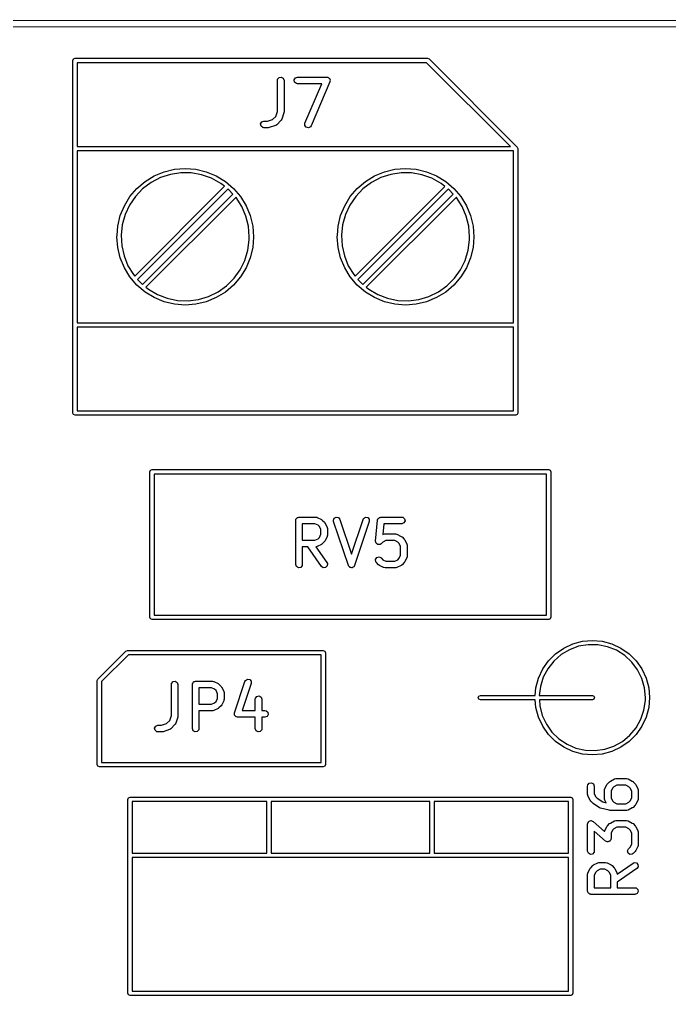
# Model space of a CAD drawing. Extents: x 10 to 287, y -200 to -10.
# Drawn here: x 95.7 to 110.45, y -58.83 to -36.68 of the extents above; entities that cross this region are included whole.
import ezdxf

# ---------------------------------------------------------------- set-up
doc = ezdxf.new("R2010")
doc.units = 0
doc.layers.add('BLACK', color=7, linetype='CONTINUOUS')

msp = doc.modelspace()

# ---------------------------------------------------------------- linework, layer by layer
at = {"layer": 'BLACK', "linetype": 'CONTINUOUS'}
for p, q in [((33.4913, -36.6809), (206.846, -36.7288)), ((206.771, -36.8788), (33.5663, -36.8309)), ((96.915, -37.611), (96.9296, -37.5757)), ((96.915, -45.611), (96.915, -37.611)), ((96.9296, -37.5757), (96.965, -37.561)), ((96.965, -37.561), (104.965, -37.561)), ((104.965, -37.561), (105, -37.5757)), ((105, -37.5757), (107, -39.5757)), ((97.015, -37.661), (97.015, -39.561)), ((104.944, -37.661), (97.015, -37.661)), ((106.844, -39.561), (104.944, -37.661)), ((101.557, -38.0634), (101.561, -38.0378)), ((101.557, -38.7655), (101.557, -38.0634)), ((101.561, -38.0378), (101.594, -37.9985)), ((101.594, -37.9985), (101.645, -37.9896)), ((101.645, -37.9896), (101.689, -38.0152)), ((101.689, -38.0152), (101.707, -38.0634)), ((101.707, -38.0634), (101.707, -38.7777)), ((101.939, -38.0504), (101.964, -38.006)), ((101.948, -38.1009), (101.939, -38.0504)), ((101.964, -38.006), (102.013, -37.9884)), ((102.013, -37.9884), (102.679, -37.9884)), ((102.748, -38.093), (102.32, -39.093)), ((102.679, -37.9884), (102.705, -37.9929)), ((102.705, -37.9929), (102.712, -37.9986)), ((102.712, -37.9986), (102.72, -38.0007)), ((102.72, -38.0007), (102.731, -38.0147)), ((102.731, -38.0147), (102.744, -38.0259)), ((102.744, -38.0259), (102.746, -38.0346)), ((102.746, -38.0346), (102.751, -38.0417)), ((102.749, -38.0841), (102.748, -38.093)), ((102.753, -38.0764), (102.749, -38.0841)), ((102.751, -38.0417), (102.75, -38.0592)), ((102.75, -38.0592), (102.753, -38.0764)), ((101.987, -38.1339), (101.948, -38.1009)), ((102.013, -38.1384), (101.987, -38.1339)), ((102.566, -38.1384), (102.013, -38.1384)), ((102.182, -39.0339), (102.566, -38.1384)), ((101.334, -38.9884), (101.448, -38.9503)), ((101.448, -38.9503), (101.518, -38.8801)), ((101.518, -38.8801), (101.557, -38.7655)), ((101.637, -38.9736), (101.542, -39.0688)), ((101.639, -38.9695), (101.637, -38.9736)), ((101.643, -38.9672), (101.639, -38.9695)), ((101.655, -38.9443), (101.643, -38.9672)), ((101.703, -38.8014), (101.655, -38.9443)), ((101.707, -38.7777), (101.703, -38.7998)), ((101.703, -38.7998), (101.703, -38.8014)), ((101.177, -39.0504), (101.203, -39.006)), ((101.186, -39.1009), (101.177, -39.0504)), ((101.225, -39.1339), (101.186, -39.1009)), ((101.203, -39.006), (101.251, -38.9884)), ((101.251, -39.1384), (101.225, -39.1339)), ((101.251, -38.9884), (101.334, -38.9884)), ((101.346, -39.1384), (101.251, -39.1384)), ((101.347, -39.1379), (101.346, -39.1384)), ((101.37, -39.1346), (101.347, -39.1379)), ((101.513, -39.087), (101.37, -39.1346)), ((101.516, -39.0842), (101.513, -39.087)), ((101.521, -39.0838), (101.516, -39.0842)), ((101.542, -39.0688), (101.521, -39.0838)), ((102.179, -39.0851), (102.182, -39.0339)), ((102.21, -39.1262), (102.179, -39.0851)), ((102.26, -39.1379), (102.21, -39.1262)), ((102.305, -39.1148), (102.26, -39.1379)), ((102.32, -39.093), (102.305, -39.1148)), ((97.015, -39.561), (106.844, -39.561)), ((107, -39.5757), (107.015, -39.611)), ((107.015, -39.611), (107.015, -45.611)), ((97.015, -39.661), (97.015, -43.561)), ((106.915, -39.661), (97.015, -39.661)), ((106.915, -43.561), (106.915, -39.661)), ((98.986, -40.1369), (99.2225, -40.0801)), ((99.2225, -40.0801), (99.465, -40.061)), ((99.465, -40.061), (99.7075, -40.0801)), ((99.7075, -40.0801), (99.944, -40.1369)), ((103.986, -40.1369), (104.223, -40.0801)), ((104.223, -40.0801), (104.465, -40.061)), ((104.465, -40.061), (104.707, -40.0801)), ((104.707, -40.0801), (104.944, -40.1369)), ((98.5539, -40.3571), (98.7613, -40.23)), ((98.9012, -40.2698), (98.6897, -40.3799)), ((98.7613, -40.23), (98.986, -40.1369)), ((99.1278, -40.1957), (98.9012, -40.2698)), ((99.3635, -40.1596), (99.1278, -40.1957)), ((99.6019, -40.1625), (99.3635, -40.1596)), ((99.8367, -40.2043), (99.6019, -40.1625)), ((100.061, -40.2839), (99.8367, -40.2043)), ((99.944, -40.1369), (100.169, -40.23)), ((100.27, -40.3992), (100.061, -40.2839)), ((100.169, -40.23), (100.376, -40.3571)), ((103.554, -40.3571), (103.761, -40.23)), ((103.901, -40.2698), (103.69, -40.3799)), ((103.761, -40.23), (103.986, -40.1369)), ((104.128, -40.1957), (103.901, -40.2698)), ((104.364, -40.1596), (104.128, -40.1957)), ((104.602, -40.1625), (104.364, -40.1596)), ((104.837, -40.2043), (104.602, -40.1625)), ((105.061, -40.2839), (104.837, -40.2043)), ((104.944, -40.1369), (105.169, -40.23)), ((105.27, -40.3992), (105.061, -40.2839)), ((105.169, -40.23), (105.376, -40.3571)), ((98.211, -40.7), (98.369, -40.515)), ((98.3192, -42.5031), (100.355, -40.4662)), ((98.499, -40.523), (98.3343, -40.6954)), ((98.369, -40.515), (98.5539, -40.3571)), ((100.434, -40.5286), (98.3849, -42.5789)), ((98.6897, -40.3799), (98.499, -40.523)), ((100.355, -40.4662), (100.27, -40.3992)), ((100.376, -40.3571), (100.561, -40.515)), ((100.457, -40.5469), (100.434, -40.5286)), ((100.561, -40.515), (100.719, -40.7)), ((103.211, -40.7), (103.369, -40.515)), ((103.319, -42.5031), (105.356, -40.4667)), ((103.499, -40.523), (103.334, -40.6954)), ((103.369, -40.515), (103.554, -40.3571)), ((105.435, -40.5291), (103.385, -42.5789)), ((103.69, -40.3799), (103.499, -40.523)), ((105.356, -40.4667), (105.27, -40.3992)), ((105.376, -40.3571), (105.561, -40.515)), ((105.457, -40.5469), (105.435, -40.5291)), ((105.561, -40.515), (105.719, -40.7)), ((98.0839, -40.9074), (98.211, -40.7)), ((98.3343, -40.6954), (98.1999, -40.8924)), ((98.4966, -42.6917), (100.545, -40.6428)), ((100.612, -40.7169), (98.5739, -42.7559)), ((100.545, -40.6428), (100.457, -40.5469)), ((100.618, -40.7233), (100.612, -40.7169)), ((100.747, -40.9235), (100.618, -40.7233)), ((100.719, -40.7), (100.846, -40.9074)), ((103.084, -40.9074), (103.211, -40.7)), ((103.334, -40.6954), (103.2, -40.8924)), ((103.497, -42.6917), (105.545, -40.6433)), ((105.612, -40.7174), (103.574, -42.7559)), ((105.545, -40.6433), (105.457, -40.5469)), ((105.618, -40.7233), (105.612, -40.7174)), ((105.747, -40.9235), (105.618, -40.7233)), ((105.719, -40.7), (105.846, -40.9074)), ((97.9909, -41.1321), (98.0839, -40.9074)), ((98.1999, -40.8924), (98.0995, -41.1086)), ((100.842, -41.1422), (100.747, -40.9235)), ((100.846, -40.9074), (100.939, -41.1321)), ((102.991, -41.1321), (103.084, -40.9074)), ((103.2, -40.8924), (103.1, -41.1086)), ((105.842, -41.1422), (105.747, -40.9235)), ((105.846, -40.9074), (105.939, -41.1321)), ((97.9341, -41.3686), (97.9909, -41.1321)), ((98.0995, -41.1086), (98.0358, -41.3384)), ((100.9, -41.3734), (100.842, -41.1422)), ((100.939, -41.1321), (100.996, -41.3686)), ((102.934, -41.3686), (102.991, -41.1321)), ((103.1, -41.1086), (103.036, -41.3384)), ((105.9, -41.3734), (105.842, -41.1422)), ((105.939, -41.1321), (105.996, -41.3686)), ((97.9178, -41.5755), (97.9341, -41.3686)), ((98.0358, -41.3384), (98.0105, -41.5755)), ((100.92, -41.611), (100.9, -41.3734)), ((100.996, -41.3686), (101.015, -41.611)), ((102.918, -41.5755), (102.934, -41.3686)), ((103.036, -41.3384), (103.01, -41.5755)), ((105.92, -41.611), (105.9, -41.3734)), ((105.996, -41.3686), (106.015, -41.611)), ((97.915, -41.611), (97.9178, -41.5755)), ((97.9341, -41.8535), (97.915, -41.611)), ((98.0105, -41.5755), (98.0242, -41.8135)), ((100.918, -41.6821), (100.92, -41.611)), ((101.015, -41.611), (100.996, -41.8535)), ((102.915, -41.611), (102.918, -41.5755)), ((102.934, -41.8535), (102.915, -41.611)), ((103.01, -41.5755), (103.024, -41.8135)), ((105.918, -41.6821), (105.92, -41.611)), ((106.015, -41.611), (105.996, -41.8535)), ((97.9909, -42.09), (97.9341, -41.8535)), ((98.0242, -41.8135), (98.0766, -42.0461)), ((100.887, -41.9185), (100.918, -41.6821)), ((100.996, -41.8535), (100.939, -42.09)), ((102.991, -42.09), (102.934, -41.8535)), ((103.024, -41.8135), (103.077, -42.0461)), ((105.887, -41.9185), (105.918, -41.6821)), ((105.996, -41.8535), (105.939, -42.09)), ((98.0766, -42.0461), (98.1663, -42.2671)), ((100.818, -42.1467), (100.887, -41.9185)), ((103.077, -42.0461), (103.166, -42.2671)), ((105.818, -42.1467), (105.887, -41.9185)), ((98.0839, -42.3147), (97.9909, -42.09)), ((98.1663, -42.2671), (98.2909, -42.4704)), ((100.712, -42.3604), (100.818, -42.1467)), ((100.939, -42.09), (100.846, -42.3147)), ((103.084, -42.3147), (102.991, -42.09)), ((103.166, -42.2671), (103.291, -42.4704)), ((105.712, -42.3604), (105.818, -42.1467)), ((105.939, -42.09), (105.846, -42.3147)), ((98.211, -42.5221), (98.0839, -42.3147)), ((98.369, -42.7071), (98.211, -42.5221)), ((98.2909, -42.4704), (98.3192, -42.5031)), ((100.719, -42.5221), (100.561, -42.7071)), ((100.573, -42.554), (100.712, -42.3604)), ((100.846, -42.3147), (100.719, -42.5221)), ((103.211, -42.5221), (103.084, -42.3147)), ((103.369, -42.7071), (103.211, -42.5221)), ((103.291, -42.4704), (103.319, -42.5031)), ((105.719, -42.5221), (105.561, -42.7071)), ((105.573, -42.554), (105.712, -42.3604)), ((105.846, -42.3147), (105.719, -42.5221)), ((98.5539, -42.865), (98.369, -42.7071)), ((98.3849, -42.5789), (98.447, -42.6506)), ((98.447, -42.6506), (98.4966, -42.6917)), ((100.21, -42.8608), (100.404, -42.7223)), ((100.561, -42.7071), (100.376, -42.865)), ((100.404, -42.7223), (100.573, -42.554)), ((103.554, -42.865), (103.369, -42.7071)), ((103.385, -42.5789), (103.447, -42.6506)), ((103.447, -42.6506), (103.497, -42.6917)), ((105.21, -42.8608), (105.404, -42.7223)), ((105.561, -42.7071), (105.376, -42.865)), ((105.404, -42.7223), (105.573, -42.554)), ((98.7613, -42.9921), (98.5539, -42.865)), ((98.5739, -42.7559), (98.6305, -42.8029)), ((98.6305, -42.8029), (98.8363, -42.9232)), ((98.8363, -42.9232), (99.0591, -43.0082)), ((99.7675, -43.0342), (99.9959, -42.9657)), ((99.9959, -42.9657), (100.21, -42.8608)), ((100.376, -42.865), (100.169, -42.9921)), ((103.761, -42.9921), (103.554, -42.865)), ((103.574, -42.7559), (103.63, -42.8029)), ((103.63, -42.8029), (103.836, -42.9232)), ((103.836, -42.9232), (104.059, -43.0082)), ((104.768, -43.0342), (104.996, -42.9657)), ((104.996, -42.9657), (105.21, -42.8608)), ((105.376, -42.865), (105.169, -42.9921)), ((98.986, -43.0852), (98.7613, -42.9921)), ((99.2225, -43.142), (98.986, -43.0852)), ((99.0591, -43.0082), (99.2927, -43.0558)), ((99.465, -43.161), (99.2225, -43.142)), ((99.2927, -43.0558), (99.531, -43.0645)), ((99.7075, -43.142), (99.465, -43.161)), ((99.531, -43.0645), (99.7675, -43.0342)), ((99.944, -43.0852), (99.7075, -43.142)), ((100.169, -42.9921), (99.944, -43.0852)), ((103.986, -43.0852), (103.761, -42.9921)), ((104.223, -43.142), (103.986, -43.0852)), ((104.059, -43.0082), (104.293, -43.0558)), ((104.465, -43.161), (104.223, -43.142)), ((104.293, -43.0558), (104.531, -43.0645)), ((104.707, -43.142), (104.465, -43.161)), ((104.531, -43.0645), (104.768, -43.0342)), ((104.944, -43.0852), (104.707, -43.142)), ((105.169, -42.9921), (104.944, -43.0852)), ((97.015, -43.561), (106.915, -43.561)), ((97.015, -43.661), (97.015, -45.561)), ((106.915, -43.661), (97.015, -43.661)), ((106.915, -45.561), (106.915, -43.661)), ((96.9296, -45.6464), (96.915, -45.611)), ((97.015, -45.561), (106.915, -45.561)), ((107.015, -45.611), (107, -45.6464)), ((96.965, -45.661), (96.9296, -45.6464)), ((106.965, -45.661), (96.965, -45.661)), ((107, -45.6464), (106.965, -45.661)), ((98.6639, -46.946), (98.6785, -46.9107)), ((98.6639, -50.246), (98.6639, -46.946)), ((98.6785, -46.9107), (98.7139, -46.896)), ((98.7139, -46.896), (107.714, -46.896)), ((107.714, -46.896), (107.749, -46.9107)), ((107.749, -46.9107), (107.764, -46.946)), ((107.764, -46.946), (107.764, -50.246)), ((98.7639, -46.996), (98.7639, -50.196)), ((107.664, -46.996), (98.7639, -46.996)), ((107.664, -50.196), (107.664, -46.996)), ((101.972, -48.0484), (101.974, -48.0387)), ((101.972, -49.0484), (101.972, -48.0484)), ((101.973, -48.0354), (101.975, -48.0325)), ((101.974, -48.0387), (101.973, -48.0354)), ((101.975, -48.0325), (101.977, -48.0228)), ((101.977, -48.0228), (101.989, -48.0078)), ((101.989, -48.0078), (101.999, -47.991)), ((101.999, -47.991), (102.005, -47.9887)), ((102.005, -47.9887), (102.01, -47.9835)), ((102.01, -47.9835), (102.029, -47.9801)), ((102.029, -47.9801), (102.047, -47.9734)), ((102.047, -47.9734), (102.428, -47.9734)), ((102.428, -47.9734), (102.454, -47.9779)), ((102.454, -47.9779), (102.457, -47.9808)), ((102.457, -47.9808), (102.462, -47.9813)), ((102.462, -47.9813), (102.557, -48.029)), ((102.557, -48.029), (102.575, -48.0423)), ((102.575, -48.0423), (102.576, -48.043)), ((102.576, -48.043), (102.624, -48.0906)), ((102.829, -48.0464), (102.848, -47.9987)), ((102.833, -48.0721), (102.829, -48.0464)), ((102.848, -47.9987), (102.893, -47.9742)), ((102.893, -47.9742), (102.944, -47.9845)), ((102.944, -47.9845), (102.975, -48.0247)), ((102.975, -48.0247), (103.238, -48.8113)), ((103.238, -48.8113), (103.5, -48.0247)), ((103.5, -48.0247), (103.512, -48.0018)), ((103.512, -48.0018), (103.556, -47.9749)), ((103.556, -47.9749), (103.607, -47.9825)), ((103.607, -47.9825), (103.641, -48.0209)), ((103.641, -48.0209), (103.642, -48.0721)), ((103.782, -48.5172), (103.83, -48.041)), ((103.83, -48.0354), (103.832, -48.0327)), ((103.831, -48.0371), (103.83, -48.0354)), ((103.83, -48.041), (103.831, -48.0371)), ((103.832, -48.0327), (103.837, -48.0159)), ((103.837, -48.0159), (103.848, -48.0048)), ((103.848, -48.0048), (103.856, -47.991)), ((103.856, -47.991), (103.866, -47.9874)), ((103.866, -47.9874), (103.873, -47.9801)), ((103.873, -47.9801), (103.889, -47.9789)), ((103.889, -47.9789), (103.904, -47.9734)), ((103.904, -47.9734), (104.381, -47.9734)), ((104.381, -47.9734), (104.406, -47.9779)), ((104.406, -47.9779), (104.445, -48.0109)), ((104.454, -48.0614), (104.429, -48.1059)), ((104.445, -48.0109), (104.454, -48.0614)), ((102.122, -48.1234), (102.122, -48.4972)), ((102.41, -48.1234), (102.122, -48.1234)), ((102.479, -48.1577), (102.41, -48.1234)), ((102.509, -48.1881), (102.479, -48.1577)), ((102.544, -48.2566), (102.509, -48.1881)), ((102.544, -48.3641), (102.544, -48.2566)), ((102.624, -48.0906), (102.637, -48.109)), ((102.637, -48.109), (102.638, -48.1101)), ((102.638, -48.1101), (102.686, -48.2054)), ((102.686, -48.2054), (102.693, -48.2303)), ((102.693, -48.2303), (102.692, -48.2347)), ((102.692, -48.2347), (102.694, -48.2389)), ((102.694, -48.2389), (102.694, -48.3818)), ((103.167, -49.0721), (102.833, -48.0721)), ((103.642, -48.0721), (103.309, -49.0721)), ((103.972, -48.1234), (103.947, -48.3716)), ((104.381, -48.1234), (103.972, -48.1234)), ((104.429, -48.1059), (104.381, -48.1234)), ((102.122, -48.4972), (102.41, -48.4972)), ((102.41, -48.4972), (102.479, -48.463)), ((102.479, -48.463), (102.509, -48.4326)), ((102.509, -48.4326), (102.544, -48.3641)), ((102.686, -48.4153), (102.638, -48.5105)), ((102.689, -48.4074), (102.686, -48.4108)), ((102.686, -48.4108), (102.686, -48.4153)), ((102.694, -48.3818), (102.689, -48.4074)), ((103.947, -48.3716), (103.966, -48.3623)), ((104.017, -48.5044), (103.949, -48.5386)), ((103.966, -48.3623), (103.991, -48.3549)), ((103.991, -48.3549), (103.995, -48.3559)), ((103.995, -48.3559), (104, -48.3544)), ((104, -48.3544), (104.238, -48.3544)), ((104.22, -48.5044), (104.017, -48.5044)), ((104.288, -48.5386), (104.22, -48.5044)), ((104.238, -48.3544), (104.263, -48.3589)), ((104.263, -48.3589), (104.267, -48.3618)), ((104.267, -48.3618), (104.271, -48.3623)), ((104.271, -48.3623), (104.366, -48.4099)), ((104.366, -48.4099), (104.384, -48.4233)), ((104.384, -48.4233), (104.386, -48.424)), ((104.386, -48.424), (104.434, -48.4716)), ((104.434, -48.4716), (104.446, -48.4899)), ((104.446, -48.4899), (104.448, -48.4911)), ((104.448, -48.4911), (104.495, -48.5863)), ((102.246, -48.6472), (102.122, -48.6472)), ((102.122, -48.6472), (102.122, -49.0484)), ((102.557, -49.0914), (102.246, -48.6472)), ((102.432, -48.6457), (102.429, -48.6469)), ((102.429, -48.6469), (102.68, -49.0054)), ((102.437, -48.6467), (102.432, -48.6457)), ((102.462, -48.6393), (102.437, -48.6467)), ((102.557, -48.5917), (102.462, -48.6393)), ((102.558, -48.5905), (102.557, -48.5917)), ((102.576, -48.5776), (102.558, -48.5905)), ((102.624, -48.53), (102.576, -48.5776)), ((102.625, -48.5285), (102.624, -48.53)), ((102.638, -48.5105), (102.625, -48.5285)), ((103.782, -48.5176), (103.782, -48.5172)), ((103.782, -48.5181), (103.782, -48.5176)), ((103.789, -48.5424), (103.782, -48.5181)), ((103.795, -48.5669), (103.789, -48.5424)), ((103.795, -48.5672), (103.795, -48.5669)), ((103.795, -48.5676), (103.795, -48.5672)), ((103.816, -48.5821), (103.795, -48.5676)), ((103.836, -48.5968), (103.816, -48.5821)), ((103.837, -48.5968), (103.836, -48.5968)), ((103.862, -48.5949), (103.837, -48.5971)), ((103.837, -48.5971), (103.837, -48.5968)), ((103.888, -48.593), (103.862, -48.5949)), ((103.91, -48.5776), (103.888, -48.5926)), ((103.888, -48.5926), (103.888, -48.5926)), ((103.888, -48.5926), (103.888, -48.593)), ((103.949, -48.5386), (103.91, -48.5776)), ((104.319, -48.569), (104.288, -48.5386)), ((104.353, -48.6376), (104.319, -48.569)), ((104.353, -48.8402), (104.353, -48.6376)), ((104.495, -48.5863), (104.503, -48.6113)), ((104.503, -48.6113), (104.502, -48.6156)), ((104.502, -48.6156), (104.503, -48.6199)), ((104.503, -48.6199), (104.503, -48.8579)), ((103.784, -48.9338), (103.814, -48.8917)), ((103.789, -48.9849), (103.784, -48.9338)), ((103.814, -48.8917), (103.863, -48.8785)), ((103.863, -48.8785), (103.91, -48.9002)), ((103.91, -48.9002), (103.949, -48.9392)), ((103.949, -48.9392), (104.017, -48.9734)), ((104.22, -48.9734), (104.288, -48.9392)), ((104.288, -48.9392), (104.319, -48.9088)), ((104.319, -48.9088), (104.353, -48.8402)), ((104.495, -48.8915), (104.448, -48.9867)), ((104.496, -48.887), (104.495, -48.8915)), ((104.499, -48.8836), (104.496, -48.887)), ((104.503, -48.8579), (104.499, -48.8836)), ((101.99, -49.0966), (101.972, -49.0484)), ((102.034, -49.1223), (101.99, -49.0966)), ((102.085, -49.1134), (102.034, -49.1223)), ((102.118, -49.0741), (102.085, -49.1134)), ((102.122, -49.0484), (102.118, -49.0741)), ((102.599, -49.1209), (102.557, -49.0914)), ((102.65, -49.1164), (102.599, -49.1209)), ((102.687, -49.0801), (102.65, -49.1164)), ((102.68, -49.0054), (102.691, -49.029)), ((102.691, -49.029), (102.687, -49.0801)), ((103.168, -49.0738), (103.167, -49.0721)), ((103.168, -49.076), (103.168, -49.0738)), ((103.184, -49.0938), (103.168, -49.076)), ((103.198, -49.1123), (103.184, -49.0938)), ((103.201, -49.1128), (103.198, -49.1123)), ((103.202, -49.1144), (103.201, -49.1128)), ((103.225, -49.1179), (103.202, -49.1144)), ((103.249, -49.1226), (103.225, -49.1179)), ((103.251, -49.1216), (103.249, -49.1226)), ((103.253, -49.1219), (103.251, -49.1216)), ((103.273, -49.1095), (103.253, -49.1219)), ((103.294, -49.0982), (103.273, -49.1095)), ((103.295, -49.0962), (103.294, -49.0982)), ((103.296, -49.095), (103.295, -49.0962)), ((103.309, -49.0721), (103.296, -49.095)), ((103.804, -49.0062), (103.789, -48.9849)), ((103.851, -49.0538), (103.804, -49.0062)), ((103.853, -49.0545), (103.851, -49.0538)), ((103.871, -49.0679), (103.853, -49.0545)), ((103.966, -49.1155), (103.871, -49.0679)), ((103.97, -49.116), (103.966, -49.1155)), ((103.974, -49.1189), (103.97, -49.116)), ((104, -49.1234), (103.974, -49.1189)), ((104.238, -49.1234), (104, -49.1234)), ((104.017, -48.9734), (104.22, -48.9734)), ((104.242, -49.1219), (104.238, -49.1234)), ((104.246, -49.1229), (104.242, -49.1219)), ((104.271, -49.1155), (104.246, -49.1229)), ((104.366, -49.0679), (104.271, -49.1155)), ((104.368, -49.0667), (104.366, -49.0679)), ((104.386, -49.0538), (104.368, -49.0667)), ((104.434, -49.0062), (104.386, -49.0538)), ((104.448, -48.9867), (104.434, -49.0047)), ((104.434, -49.0047), (104.434, -49.0062)), ((98.6785, -50.2814), (98.6639, -50.246)), ((98.7639, -50.196), (107.664, -50.196)), ((107.764, -50.246), (107.749, -50.2814)), ((98.7139, -50.296), (98.6785, -50.2814)), ((107.714, -50.296), (98.7139, -50.296)), ((107.749, -50.2814), (107.714, -50.296)), ((108.054, -50.9442), (108.259, -50.8484)), ((108.392, -50.9059), (108.185, -50.9823)), ((108.259, -50.8484), (108.478, -50.7897)), ((108.609, -50.8686), (108.392, -50.9059)), ((108.478, -50.7897), (108.704, -50.77)), ((108.83, -50.8715), (108.609, -50.8686)), ((108.704, -50.77), (108.93, -50.7897)), ((109.046, -50.9145), (108.83, -50.8715)), ((108.93, -50.7897), (109.148, -50.8484)), ((109.251, -50.9962), (109.046, -50.9145)), ((109.148, -50.8484), (109.354, -50.9442)), ((97.4835, -51.6496), (98.1185, -51.0146)), ((98.1746, -51.1), (97.5689, -51.7057)), ((98.1185, -51.0146), (98.1539, -51)), ((98.1539, -51), (102.599, -51)), ((102.549, -51.1), (98.1746, -51.1)), ((102.549, -53.54), (102.549, -51.1)), ((102.599, -51), (102.634, -51.0146)), ((102.634, -51.0146), (102.649, -51.05)), ((102.649, -51.05), (102.649, -53.59)), ((107.708, -51.2344), (107.868, -51.0741)), ((107.996, -51.095), (107.83, -51.2404)), ((107.868, -51.0741), (108.054, -50.9442)), ((108.185, -50.9823), (107.996, -51.095)), ((109.438, -51.1139), (109.251, -50.9962)), ((109.354, -50.9442), (109.539, -51.0741)), ((109.599, -51.2636), (109.438, -51.1139)), ((109.539, -51.0741), (109.7, -51.2344)), ((107.578, -51.42), (107.708, -51.2344)), ((107.83, -51.2404), (107.693, -51.4136)), ((109.731, -51.4403), (109.599, -51.2636)), ((109.7, -51.2344), (109.83, -51.42)), ((107.482, -51.6254), (107.578, -51.42)), ((107.693, -51.4136), (107.59, -51.6088)), ((109.829, -51.6381), (109.731, -51.4403)), ((109.83, -51.42), (109.925, -51.6254)), ((97.4689, -51.685), (97.4835, -51.6496)), ((97.4689, -53.59), (97.4689, -51.685)), ((97.5689, -51.7057), (97.5689, -53.54)), ((99.1505, -51.7724), (99.1551, -51.7467)), ((99.1505, -52.4745), (99.1505, -51.7724)), ((99.1551, -51.7467), (99.188, -51.7074)), ((99.188, -51.7074), (99.2386, -51.6985)), ((99.2386, -51.6985), (99.283, -51.7242)), ((99.283, -51.7242), (99.3005, -51.7724)), ((99.3005, -51.7724), (99.3005, -52.4867)), ((99.6267, -51.7724), (99.6284, -51.7626)), ((99.6267, -52.7724), (99.6267, -51.7724)), ((99.6279, -51.7594), (99.6295, -51.7565)), ((99.6284, -51.7626), (99.6279, -51.7594)), ((99.6295, -51.7565), (99.6312, -51.7467)), ((99.6312, -51.7467), (99.6438, -51.7318)), ((99.6438, -51.7318), (99.6535, -51.7149)), ((99.6535, -51.7149), (99.6599, -51.7126)), ((99.6599, -51.7126), (99.6642, -51.7074)), ((99.6642, -51.7074), (99.6834, -51.704)), ((99.6834, -51.704), (99.7017, -51.6974)), ((99.7017, -51.6974), (100.083, -51.6974)), ((100.083, -51.6974), (100.108, -51.7019)), ((100.108, -51.7019), (100.112, -51.7048)), ((100.112, -51.7048), (100.116, -51.7053)), ((100.116, -51.7053), (100.211, -51.7529)), ((100.211, -51.7529), (100.229, -51.7663)), ((100.229, -51.7663), (100.231, -51.767)), ((100.231, -51.767), (100.279, -51.8146)), ((100.279, -51.8146), (100.291, -51.833)), ((100.583, -52.4153), (100.821, -51.701)), ((100.963, -51.7485), (100.758, -52.364)), ((100.821, -51.701), (100.833, -51.6781)), ((100.833, -51.6781), (100.877, -51.6513)), ((100.877, -51.6513), (100.928, -51.6588)), ((100.928, -51.6588), (100.962, -51.6972)), ((100.962, -51.6972), (100.963, -51.7485)), ((107.424, -51.8443), (107.482, -51.6254)), ((107.525, -51.8194), (107.501, -52.02)), ((107.59, -51.6088), (107.525, -51.8194)), ((109.889, -51.8504), (109.829, -51.6381)), ((109.925, -51.6254), (109.984, -51.8443)), ((99.7767, -51.8474), (99.7767, -52.2212)), ((100.065, -51.8474), (99.7767, -51.8474)), ((100.133, -51.8816), (100.065, -51.8474)), ((100.164, -51.912), (100.133, -51.8816)), ((100.198, -51.9806), (100.164, -51.912)), ((100.198, -52.088), (100.198, -51.9806)), ((100.291, -51.833), (100.293, -51.8341)), ((100.293, -51.8341), (100.34, -51.9293)), ((100.34, -51.9293), (100.348, -51.9543)), ((100.348, -51.9543), (100.347, -51.9586)), ((100.347, -51.9586), (100.348, -51.9629)), ((100.348, -51.9629), (100.348, -52.1057)), ((101.06, -52.0801), (101.093, -52.0408)), ((101.093, -52.0408), (101.143, -52.0319)), ((101.143, -52.0319), (101.188, -52.0575)), ((106.114, -52.07), (106.129, -52.0346)), ((106.129, -52.0346), (106.164, -52.02)), ((106.164, -52.02), (107.408, -52.02)), ((107.408, -52.02), (107.424, -51.8443)), ((107.501, -52.02), (108.704, -52.02)), ((108.704, -52.02), (108.739, -52.0346)), ((108.739, -52.0346), (108.754, -52.07)), ((109.909, -52.07), (109.889, -51.8504)), ((109.984, -51.8443), (110.004, -52.07)), ((99.7767, -52.2212), (100.065, -52.2212)), ((100.065, -52.2212), (100.133, -52.1869)), ((100.133, -52.1869), (100.164, -52.1565)), ((100.164, -52.1565), (100.198, -52.088)), ((100.279, -52.254), (100.231, -52.3016)), ((100.293, -52.2345), (100.279, -52.2525)), ((100.279, -52.2525), (100.279, -52.254)), ((100.34, -52.1393), (100.293, -52.2345)), ((100.341, -52.1348), (100.34, -52.1393)), ((100.344, -52.1314), (100.341, -52.1348)), ((100.348, -52.1057), (100.344, -52.1314)), ((101.055, -52.1057), (101.06, -52.0801)), ((101.055, -52.364), (101.055, -52.1057)), ((101.188, -52.0575), (101.205, -52.1057)), ((101.205, -52.1057), (101.205, -52.364)), ((106.129, -52.1054), (106.114, -52.07)), ((106.164, -52.12), (106.129, -52.1054)), ((107.408, -52.12), (106.164, -52.12)), ((107.424, -52.2957), (107.408, -52.12)), ((108.704, -52.12), (107.504, -52.12)), ((107.504, -52.12), (107.514, -52.2585)), ((107.514, -52.2585), (107.568, -52.4723)), ((108.739, -52.1054), (108.704, -52.12)), ((108.754, -52.07), (108.739, -52.1054)), ((109.876, -52.3513), (109.907, -52.1331)), ((109.907, -52.1331), (109.909, -52.07)), ((110.004, -52.07), (109.984, -52.2957)), ((99.1124, -52.589), (99.1505, -52.4745)), ((99.3005, -52.4867), (99.2966, -52.5087)), ((100.083, -52.3712), (99.7767, -52.3712)), ((99.7767, -52.3712), (99.7767, -52.7724)), ((100.087, -52.3697), (100.083, -52.3712)), ((100.091, -52.3707), (100.087, -52.3697)), ((100.116, -52.3633), (100.091, -52.3707)), ((100.211, -52.3157), (100.116, -52.3633)), ((100.213, -52.3145), (100.211, -52.3157)), ((100.231, -52.3016), (100.213, -52.3145)), ((100.58, -52.426), (100.583, -52.4211)), ((100.584, -52.4462), (100.58, -52.426)), ((100.583, -52.4211), (100.583, -52.4153)), ((100.584, -52.4666), (100.584, -52.4462)), ((100.588, -52.4709), (100.584, -52.4666)), ((100.589, -52.4765), (100.588, -52.4709)), ((100.605, -52.4897), (100.589, -52.4765)), ((100.618, -52.505), (100.605, -52.4897)), ((100.758, -52.364), (101.055, -52.364)), ((101.205, -52.364), (101.273, -52.364)), ((101.273, -52.364), (101.299, -52.3686)), ((101.299, -52.3686), (101.338, -52.4015)), ((101.347, -52.4521), (101.321, -52.4965)), ((101.338, -52.4015), (101.347, -52.4521)), ((107.482, -52.5146), (107.424, -52.2957)), ((107.568, -52.4723), (107.66, -52.6726)), ((109.805, -52.5602), (109.876, -52.3513)), ((109.984, -52.2957), (109.925, -52.5146)), ((98.7964, -52.7149), (98.8446, -52.6974)), ((98.8446, -52.6974), (98.9276, -52.6974)), ((98.9276, -52.6974), (99.0422, -52.6592)), ((99.0422, -52.6592), (99.1124, -52.589)), ((99.2309, -52.6826), (99.1357, -52.7778)), ((99.2328, -52.6785), (99.2309, -52.6826)), ((99.2367, -52.6761), (99.2328, -52.6785)), ((99.2491, -52.6532), (99.2367, -52.6761)), ((99.2967, -52.5104), (99.2491, -52.6532)), ((99.2966, -52.5087), (99.2967, -52.5104)), ((100.624, -52.5058), (100.618, -52.505)), ((100.628, -52.5095), (100.624, -52.5058)), ((100.654, -52.514), (100.628, -52.5095)), ((101.055, -52.514), (100.654, -52.514)), ((101.055, -52.7724), (101.055, -52.514)), ((101.273, -52.514), (101.205, -52.514)), ((101.205, -52.514), (101.205, -52.7724)), ((101.321, -52.4965), (101.273, -52.514)), ((107.578, -52.72), (107.482, -52.5146)), ((107.66, -52.6726), (107.787, -52.8527)), ((109.697, -52.7526), (109.805, -52.5602)), ((109.925, -52.5146), (109.83, -52.72)), ((98.7707, -52.7594), (98.7964, -52.7149)), ((98.7796, -52.8099), (98.7707, -52.7594)), ((98.8189, -52.8429), (98.7796, -52.8099)), ((98.8446, -52.8474), (98.8189, -52.8429)), ((98.9398, -52.8474), (98.8446, -52.8474)), ((98.9414, -52.8468), (98.9398, -52.8474)), ((98.9635, -52.8435), (98.9414, -52.8468)), ((99.1064, -52.7959), (98.9635, -52.8435)), ((99.1099, -52.7931), (99.1064, -52.7959)), ((99.1144, -52.7927), (99.1099, -52.7931)), ((99.1357, -52.7778), (99.1144, -52.7927)), ((99.6443, -52.8206), (99.6267, -52.7724)), ((99.6887, -52.8462), (99.6443, -52.8206)), ((99.7392, -52.8373), (99.6887, -52.8462)), ((99.7722, -52.798), (99.7392, -52.8373)), ((99.7767, -52.7724), (99.7722, -52.798)), ((101.073, -52.8206), (101.055, -52.7724)), ((101.117, -52.8462), (101.073, -52.8206)), ((101.168, -52.8373), (101.117, -52.8462)), ((101.201, -52.798), (101.168, -52.8373)), ((101.205, -52.7724), (101.201, -52.798)), ((107.708, -52.9056), (107.578, -52.72)), ((107.868, -53.0659), (107.708, -52.9056)), ((107.787, -52.8527), (107.945, -53.0066)), ((109.386, -53.0632), (109.556, -52.9222)), ((109.7, -52.9056), (109.539, -53.0659)), ((109.556, -52.9222), (109.697, -52.7526)), ((109.83, -52.72), (109.7, -52.9056)), ((108.054, -53.1958), (107.868, -53.0659)), ((107.945, -53.0066), (108.129, -53.1291)), ((108.129, -53.1291), (108.331, -53.2162)), ((109.194, -53.171), (109.386, -53.0632)), ((109.539, -53.0659), (109.354, -53.1958)), ((108.259, -53.2916), (108.054, -53.1958)), ((108.478, -53.3502), (108.259, -53.2916)), ((108.331, -53.2162), (108.547, -53.2648)), ((108.704, -53.37), (108.478, -53.3502)), ((108.547, -53.2648), (108.767, -53.2735)), ((108.93, -53.3502), (108.704, -53.37)), ((108.767, -53.2735), (108.985, -53.2418)), ((109.148, -53.2916), (108.93, -53.3502)), ((108.985, -53.2418), (109.194, -53.171)), ((109.354, -53.1958), (109.148, -53.2916)), ((97.4835, -53.6254), (97.4689, -53.59)), ((97.5689, -53.54), (102.549, -53.54)), ((102.649, -53.59), (102.634, -53.6254)), ((97.5189, -53.64), (97.4835, -53.6254)), ((102.599, -53.64), (97.5189, -53.64)), ((102.634, -53.6254), (102.599, -53.64)), ((108.602, -54.0527), (108.635, -54.0134)), ((108.635, -54.0134), (108.685, -54.0045)), ((108.685, -54.0045), (108.73, -54.0301)), ((108.73, -54.0301), (108.747, -54.0783)), ((109.034, -54.0448), (109.047, -54.0268)), ((109.047, -54.0268), (109.048, -54.0253)), ((109.048, -54.0253), (109.096, -53.9777)), ((109.096, -53.9777), (109.114, -53.9648)), ((109.114, -53.9648), (109.115, -53.9636)), ((109.115, -53.9636), (109.21, -53.916)), ((109.21, -53.916), (109.235, -53.9086)), ((109.235, -53.9086), (109.24, -53.9096)), ((109.24, -53.9096), (109.244, -53.9081)), ((109.244, -53.9081), (109.482, -53.9081)), ((109.482, -53.9081), (109.508, -53.9126)), ((109.508, -53.9126), (109.511, -53.9155)), ((109.511, -53.9155), (109.515, -53.916)), ((109.515, -53.916), (109.611, -53.9636)), ((109.611, -53.9636), (109.629, -53.977)), ((109.629, -53.977), (109.63, -53.9777)), ((109.63, -53.9777), (109.678, -54.0253)), ((109.678, -54.0253), (109.691, -54.0437)), ((108.597, -54.0783), (108.602, -54.0527)), ((108.597, -54.2688), (108.597, -54.0783)), ((108.747, -54.0783), (108.747, -54.2511)), ((108.747, -54.2511), (108.782, -54.3196)), ((108.978, -54.1736), (108.983, -54.1479)), ((108.978, -54.364), (108.978, -54.1736)), ((108.983, -54.1479), (108.986, -54.1445)), ((108.986, -54.14), (109.034, -54.0448)), ((108.986, -54.1445), (108.986, -54.14)), ((109.163, -54.1228), (109.128, -54.1913)), ((109.128, -54.1913), (109.128, -54.3463)), ((109.193, -54.0924), (109.163, -54.1228)), ((109.262, -54.0581), (109.193, -54.0924)), ((109.464, -54.0581), (109.262, -54.0581)), ((109.533, -54.0924), (109.464, -54.0581)), ((109.563, -54.1228), (109.533, -54.0924)), ((109.597, -54.1913), (109.563, -54.1228)), ((109.597, -54.3463), (109.597, -54.1913)), ((109.691, -54.0437), (109.692, -54.0448)), ((109.692, -54.0448), (109.739, -54.14)), ((109.739, -54.14), (109.747, -54.165)), ((109.747, -54.165), (109.746, -54.1694)), ((109.746, -54.1694), (109.747, -54.1736)), ((109.747, -54.1736), (109.747, -54.364)), ((98.1639, -54.3796), (98.1785, -54.3443)), ((98.1639, -58.7796), (98.1639, -54.3796)), ((98.1785, -54.3443), (98.2139, -54.3296)), ((98.2139, -54.3296), (108.214, -54.3296)), ((98.2639, -54.4296), (98.2639, -55.5996)), ((101.314, -54.4296), (98.2639, -54.4296)), ((101.314, -55.5996), (101.314, -54.4296)), ((101.414, -54.4296), (101.414, -55.5996)), ((105.014, -54.4296), (101.414, -54.4296)), ((105.014, -55.5996), (105.014, -54.4296)), ((105.114, -54.4296), (105.114, -55.5996)), ((108.164, -54.4296), (105.114, -54.4296)), ((108.164, -55.5996), (108.164, -54.4296)), ((108.214, -54.3296), (108.249, -54.3443)), ((108.249, -54.3443), (108.264, -54.3796)), ((108.264, -54.3796), (108.264, -58.7796)), ((108.599, -54.273), (108.597, -54.2688)), ((108.598, -54.2774), (108.599, -54.273)), ((108.605, -54.3024), (108.598, -54.2774)), ((108.653, -54.3976), (108.605, -54.3024)), ((108.654, -54.3987), (108.653, -54.3976)), ((108.667, -54.4171), (108.654, -54.3987)), ((108.715, -54.4647), (108.667, -54.4171)), ((108.718, -54.4662), (108.715, -54.4647)), ((108.726, -54.4741), (108.718, -54.4662)), ((108.869, -54.5693), (108.726, -54.4741)), ((108.782, -54.3196), (108.815, -54.3534)), ((108.815, -54.3534), (108.941, -54.4373)), ((108.941, -54.4373), (109.015, -54.4558)), ((108.98, -54.3683), (108.978, -54.364)), ((108.979, -54.3726), (108.98, -54.3683)), ((108.986, -54.3976), (108.979, -54.3726)), ((109.015, -54.4558), (108.986, -54.3976)), ((109.128, -54.3463), (109.163, -54.4149)), ((109.163, -54.4149), (109.193, -54.4453)), ((109.193, -54.4453), (109.262, -54.4795)), ((109.262, -54.4795), (109.464, -54.4795)), ((109.464, -54.4795), (109.533, -54.4453)), ((109.533, -54.4453), (109.563, -54.4149)), ((109.563, -54.4149), (109.597, -54.3463)), ((109.739, -54.3976), (109.692, -54.4928)), ((109.74, -54.3931), (109.739, -54.3976)), ((109.743, -54.3897), (109.74, -54.3931)), ((109.747, -54.364), (109.743, -54.3897)), ((108.869, -54.5694), (108.869, -54.5693)), ((108.892, -54.5797), (108.869, -54.5694)), ((109.083, -54.6273), (108.892, -54.5797)), ((109.086, -54.6269), (109.083, -54.6273)), ((109.101, -54.6295), (109.086, -54.6269)), ((109.482, -54.6295), (109.101, -54.6295)), ((109.486, -54.628), (109.482, -54.6295)), ((109.49, -54.629), (109.486, -54.628)), ((109.515, -54.6216), (109.49, -54.629)), ((109.611, -54.574), (109.515, -54.6216)), ((109.612, -54.5728), (109.611, -54.574)), ((109.63, -54.5599), (109.612, -54.5728)), ((109.678, -54.5123), (109.63, -54.5599)), ((109.692, -54.4928), (109.678, -54.5108)), ((109.678, -54.5108), (109.678, -54.5123)), ((108.597, -54.9355), (108.599, -54.9244)), ((108.599, -54.9209), (108.6, -54.9183)), ((108.599, -54.9244), (108.599, -54.9209)), ((108.6, -54.9183), (108.602, -54.9098)), ((108.602, -54.9098), (108.615, -54.8943)), ((108.615, -54.8943), (108.625, -54.877)), ((108.625, -54.877), (108.631, -54.8751)), ((108.631, -54.8751), (108.635, -54.8705)), ((108.635, -54.8705), (108.655, -54.867)), ((108.655, -54.867), (108.674, -54.8605)), ((108.674, -54.8605), (108.68, -54.8627)), ((108.68, -54.8627), (108.685, -54.8616)), ((108.685, -54.8616), (108.703, -54.8717)), ((108.703, -54.8717), (108.722, -54.879)), ((108.722, -54.879), (108.982, -55.1065)), ((109.096, -54.9301), (109.114, -54.9172)), ((109.114, -54.9172), (109.115, -54.916)), ((109.115, -54.916), (109.21, -54.8684)), ((109.21, -54.8684), (109.235, -54.861)), ((109.235, -54.861), (109.24, -54.862)), ((109.24, -54.862), (109.244, -54.8605)), ((109.244, -54.8605), (109.482, -54.8605)), ((109.482, -54.8605), (109.508, -54.865)), ((109.508, -54.865), (109.511, -54.8679)), ((109.511, -54.8679), (109.515, -54.8684)), ((109.515, -54.8684), (109.611, -54.916)), ((109.611, -54.916), (109.629, -54.9294)), ((108.597, -55.5545), (108.597, -54.9355)), ((109.004, -55.3253), (108.747, -55.1008)), ((108.747, -55.1008), (108.747, -55.5545)), ((108.982, -55.1065), (108.983, -55.1003)), ((108.983, -55.1003), (108.986, -55.0969)), ((108.986, -55.0924), (109.034, -54.9972)), ((108.986, -55.0969), (108.986, -55.0924)), ((109.034, -54.9972), (109.047, -54.9792)), ((109.047, -54.9792), (109.048, -54.9777)), ((109.048, -54.9777), (109.096, -54.9301)), ((109.163, -55.0751), (109.128, -55.1437)), ((109.128, -55.1437), (109.128, -55.2688)), ((109.193, -55.0447), (109.163, -55.0751)), ((109.262, -55.0105), (109.193, -55.0447)), ((109.464, -55.0105), (109.262, -55.0105)), ((109.533, -55.0447), (109.464, -55.0105)), ((109.563, -55.0751), (109.533, -55.0447)), ((109.597, -55.1437), (109.563, -55.0751)), ((109.597, -55.394), (109.597, -55.1437)), ((109.629, -54.9294), (109.63, -54.9301)), ((109.63, -54.9301), (109.678, -54.9777)), ((109.678, -54.9777), (109.691, -54.996)), ((109.691, -54.996), (109.692, -54.9972)), ((109.692, -54.9972), (109.739, -55.0924)), ((109.739, -55.0924), (109.747, -55.1174)), ((109.747, -55.1174), (109.746, -55.1217)), ((109.746, -55.1217), (109.747, -55.126)), ((109.747, -55.126), (109.747, -55.4117)), ((109.023, -55.3326), (109.004, -55.3253)), ((109.04, -55.3427), (109.023, -55.3326)), ((109.046, -55.3416), (109.04, -55.3427)), ((109.052, -55.3438), (109.046, -55.3416)), ((109.071, -55.3373), (109.052, -55.3438)), ((109.091, -55.3338), (109.071, -55.3373)), ((109.095, -55.3292), (109.091, -55.3338)), ((109.1, -55.3272), (109.095, -55.3292)), ((109.111, -55.3099), (109.1, -55.3272)), ((109.124, -55.2945), (109.111, -55.3099)), ((109.125, -55.286), (109.124, -55.2945)), ((109.127, -55.2834), (109.125, -55.286)), ((109.128, -55.2688), (109.126, -55.2799)), ((109.126, -55.2799), (109.127, -55.2834)), ((108.615, -55.6027), (108.597, -55.5545)), ((108.743, -55.5802), (108.71, -55.6195)), ((108.747, -55.5545), (108.743, -55.5802)), ((109.502, -55.548), (109.524, -55.5015)), ((109.516, -55.5975), (109.502, -55.548)), ((109.524, -55.5015), (109.563, -55.4625)), ((109.563, -55.4625), (109.597, -55.394)), ((109.678, -55.5599), (109.63, -55.6076)), ((109.692, -55.5404), (109.678, -55.5585)), ((109.678, -55.5585), (109.678, -55.5599)), ((109.739, -55.4452), (109.692, -55.5404)), ((109.74, -55.4408), (109.739, -55.4452)), ((109.743, -55.4373), (109.74, -55.4408)), ((109.747, -55.4117), (109.743, -55.4373)), ((98.2639, -55.5996), (101.314, -55.5996)), ((108.164, -55.6996), (98.2639, -55.6996)), ((98.2639, -55.6996), (98.2639, -58.7296)), ((101.414, -55.5996), (105.014, -55.5996)), ((105.114, -55.5996), (108.164, -55.5996)), ((108.164, -58.7296), (108.164, -55.6996)), ((108.659, -55.6284), (108.615, -55.6027)), ((108.71, -55.6195), (108.659, -55.6284)), ((108.829, -55.8208), (108.854, -55.8133)), ((108.854, -55.8133), (108.859, -55.8144)), ((108.859, -55.8144), (108.863, -55.8129)), ((108.863, -55.8129), (109.006, -55.8129)), ((109.006, -55.8129), (109.031, -55.8174)), ((109.558, -55.627), (109.516, -55.5975)), ((109.609, -55.6225), (109.558, -55.627)), ((109.63, -55.6076), (109.609, -55.6225)), ((108.605, -56.0448), (108.653, -55.9496)), ((108.653, -55.9496), (108.666, -55.9315)), ((108.666, -55.9315), (108.667, -55.9301)), ((108.667, -55.9301), (108.715, -55.8824)), ((108.715, -55.8824), (108.733, -55.8696)), ((108.733, -55.8696), (108.734, -55.8684)), ((108.734, -55.8684), (108.829, -55.8208)), ((108.782, -56.0275), (108.747, -56.096)), ((108.812, -55.9971), (108.782, -56.0275)), ((108.881, -55.9629), (108.812, -55.9971)), ((108.988, -55.9629), (108.881, -55.9629)), ((109.057, -55.9971), (108.988, -55.9629)), ((109.031, -55.8174), (109.035, -55.8203)), ((109.035, -55.8203), (109.039, -55.8208)), ((109.039, -55.8208), (109.134, -55.8684)), ((109.087, -56.0275), (109.057, -55.9971)), ((109.121, -56.096), (109.087, -56.0275)), ((109.134, -55.8684), (109.153, -55.8818)), ((109.153, -55.8818), (109.154, -55.8824)), ((109.154, -55.8824), (109.202, -55.9301)), ((109.202, -55.9301), (109.214, -55.9484)), ((109.214, -55.9484), (109.216, -55.9496)), ((109.216, -55.9496), (109.263, -56.0448)), ((109.271, -56.0774), (109.629, -55.8264)), ((109.715, -55.9493), (109.271, -56.2602)), ((109.629, -55.8264), (109.653, -55.8154)), ((109.653, -55.8154), (109.704, -55.8199)), ((109.704, -55.8199), (109.74, -55.8562)), ((109.745, -55.9073), (109.715, -55.9493)), ((109.74, -55.8562), (109.745, -55.9073)), ((108.597, -56.0783), (108.602, -56.0527)), ((108.597, -56.4593), (108.597, -56.0783)), ((108.602, -56.0527), (108.605, -56.0492)), ((108.605, -56.0492), (108.605, -56.0448)), ((108.747, -56.096), (108.747, -56.3843)), ((109.121, -56.3843), (109.121, -56.096)), ((109.263, -56.0448), (109.271, -56.0698)), ((109.271, -56.0698), (109.27, -56.0741)), ((109.27, -56.0741), (109.271, -56.0774)), ((108.604, -56.4776), (108.597, -56.4593)), ((108.607, -56.4968), (108.604, -56.4776)), ((108.747, -56.3843), (109.121, -56.3843)), ((109.271, -56.2602), (109.271, -56.3843)), ((109.271, -56.3843), (109.672, -56.3843)), ((109.672, -56.3843), (109.698, -56.3888)), ((109.698, -56.3888), (109.737, -56.4218)), ((109.746, -56.4723), (109.721, -56.5167)), ((109.737, -56.4218), (109.746, -56.4723)), ((108.613, -56.5011), (108.607, -56.4968)), ((108.615, -56.5075), (108.613, -56.5011)), ((108.632, -56.5172), (108.615, -56.5075)), ((108.647, -56.5298), (108.632, -56.5172)), ((108.656, -56.5315), (108.647, -56.5298)), ((108.659, -56.5331), (108.656, -56.5315)), ((108.663, -56.5326), (108.659, -56.5331)), ((108.672, -56.5343), (108.663, -56.5326)), ((109.672, -56.5343), (108.672, -56.5343)), ((109.721, -56.5167), (109.672, -56.5343)), ((98.1785, -58.815), (98.1639, -58.7796)), ((98.2139, -58.8296), (98.1785, -58.815)), ((108.214, -58.8296), (98.2139, -58.8296)), ((98.2639, -58.7296), (108.164, -58.7296)), ((108.249, -58.815), (108.214, -58.8296)), ((108.264, -58.7796), (108.249, -58.815))]:
    msp.add_line(p, q, dxfattribs=at)

doc.saveas('drawing.dxf')
